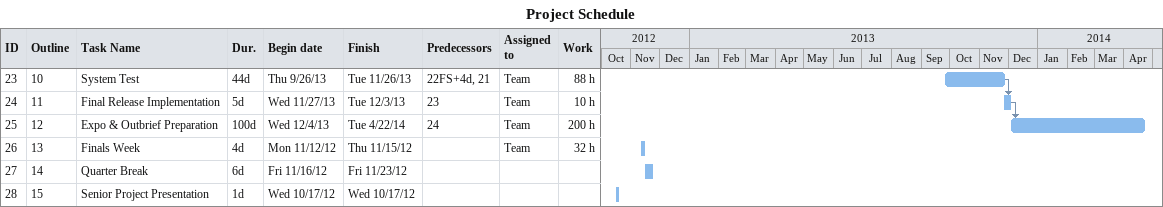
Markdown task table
Project Schedule

| ID | WBS | Task | Duration | Start | Finish | Predecessors | Resources | Work (h) |
|---|---|---|---|---|---|---|---|---|
| 23 | 10 | System Test | 44d | 2013-09-26 | 2013-11-26 | 22FS+4d, 21 | Team | 88 |
| 24 | 11 | Final Release Implementation | 5d | 2013-11-27 | 2013-12-03 | 23 | Team | 10 |
| 25 | 12 | Expo & Outbrief Preparation | 100d | 2013-12-04 | 2014-04-22 | 24 | Team | 200 |
| 26 | 13 | Finals Week | 4d | 2012-11-12 | 2012-11-15 |  | Team | 32 |
| 27 | 14 | Quarter Break | 6d | 2012-11-16 | 2012-11-23 |  |  |  |
| 28 | 15 | Senior Project Presentation | 1d | 2012-10-17 | 2012-10-17 |  |  |  |
